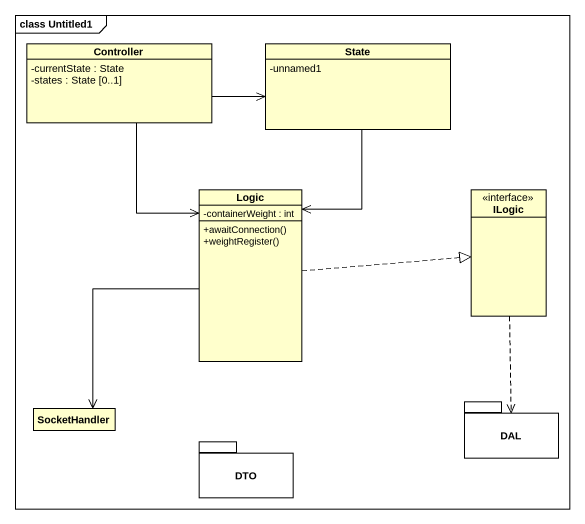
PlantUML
@startuml
mainframe class Untitled1
hide circle
hide empty members
skinparam classAttributeIconSize 0
class Controller {
  -currentState : State
  -states : State [0..1]
}
class "State" as State_ {
  -unnamed1
}
class Logic {
  -containerWeight : int
  +awaitConnection()
  +weightRegister()
}
interface ILogic
class SocketHandler
package DAL {
}
package DTO {
}
Controller -right-> State_
Controller --> Logic
State_ --> Logic
Logic .right.|> ILogic
Logic --> SocketHandler
ILogic ..> DAL
@enduml
